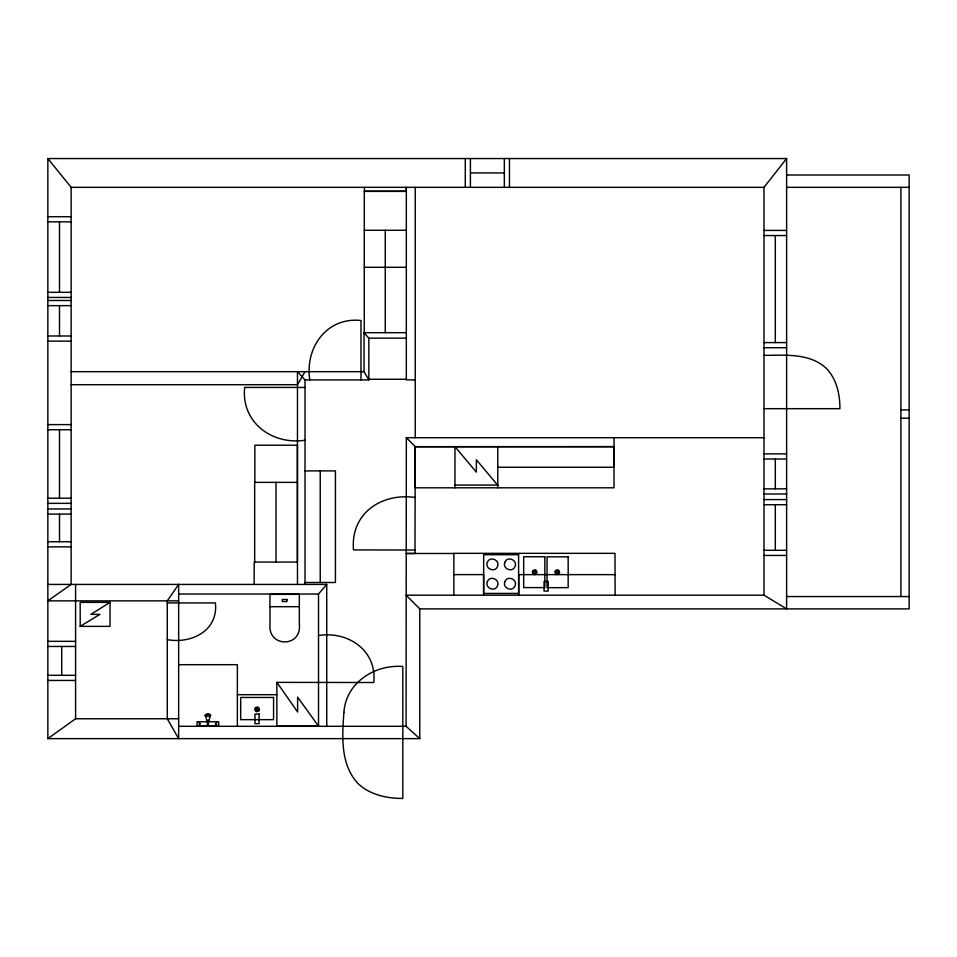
<?xml version="1.0" encoding="UTF-8"?>
<svg xmlns="http://www.w3.org/2000/svg" width="957" height="957" viewBox="0 0 957 957"><rect width="100%" height="100%" fill="white"/><g stroke="black" fill="none" stroke-linecap="round" stroke-linejoin="round"><path stroke-width="1.44" d="M763.997 437.708L406.342 437.708L406.079 726.303L419.776 738.637L419.776 608.891L406.079 595.194L763.997 595.194L786.618 608.891L786.618 158.551L47.85 158.551L47.85 738.637L419.776 738.637M406.342 437.708L415.242 446.62L414.979 553.493L406.079 553.481L453.869 553.481M305.008 371.675L297.471 384.702L71.141 384.702M763.997 595.194L763.997 187.333L786.618 158.551M318.514 726.303L318.514 594.022L326.732 584.428L47.85 584.428M47.85 738.637L75.579 718.767L178.648 718.767M110.031 602.396L90.831 614.382L99.935 614.382L80.185 626.368L80.185 602.396L110.031 602.396L110.031 626.368L80.185 626.368M535.083 574.571L537.056 572.597L536.351 570.48L535.083 569.774L532.965 570.48L532.259 571.748L532.965 573.865L534.233 574.571M557.692 574.571L559.666 572.597L558.96 570.48L557.692 569.774L555.574 570.48L554.869 571.748L555.574 573.865L556.842 574.571M470.413 172.942L504.327 172.942M786.618 174.999L909.138 174.999L909.138 608.891L419.776 608.891M47.85 158.551L71.141 187.333L763.997 187.333M786.618 187.333L909.138 187.333M406.33 191.209L364.306 191.209L364.246 332.677M47.85 216.701L71.141 216.701M47.85 221.845L71.153 221.845M364.246 230.278L406.33 230.278M763.997 230.422L786.618 230.422M763.997 235.554L786.618 235.554M364.246 267.29L406.27 267.29M47.85 292.316L71.153 292.316M47.85 297.448L71.141 297.448M47.85 300.498L71.141 300.498M47.85 305.642L71.153 305.642M297.471 584.428L297.471 371.675L305.008 379.905L368.84 379.905L364.043 371.675L364.043 332.677L406.33 332.677M47.85 335.991L71.153 335.991M364.043 332.677L368.84 338.156L406.366 338.156M47.85 341.123L71.141 341.123M763.997 342.594L786.618 342.594M763.997 347.726L786.618 347.726M763.997 355.346C785.075 355.274 809.969 352.774 826.609 368.672C836.717 379.307 839.947 394.404 839.935 408.675L763.997 408.675M71.141 371.675L364.043 371.675M368.84 379.271L406.366 379.271M415.242 379.905L406.33 379.905L406.33 187.333L406.247 191.388L364.402 191.388L364.402 187.333M305.008 387.441L244.669 387.429C240.973 422.468 272.183 445.172 305.008 440.22M900.932 409.895L909.15 409.895M900.932 418.197L909.15 418.197M47.85 424.609L71.141 424.609M47.85 429.741L71.153 429.741M614.023 437.708L614.011 487.807L415.182 487.807L415.182 446.692L614.023 446.62M415.182 446.692L614.203 446.692L614.203 467.243L497.784 467.243M763.997 453.869L786.618 453.869M763.997 459.013L786.618 459.013M305.056 470.904L335.428 470.904L335.428 582.514L305.056 582.514M297.4 482.364L254.67 482.364L254.67 562.058M454.958 485.067L497.784 485.067M763.997 488.848L786.618 488.848M763.997 493.991L786.618 493.991M47.85 498.226L71.153 498.226M763.997 499.578L786.618 499.578M47.85 503.358L71.141 503.358M763.997 504.71L786.618 504.71M47.85 508.968L71.141 508.968M47.85 514.1L71.153 514.1M47.85 541.722L71.153 541.722M47.85 546.866L71.141 546.866M763.997 550.299L786.618 550.299M763.997 555.443L786.618 555.443M453.857 574.607L483.584 574.607L483.584 595.158M615.112 574.631L518.766 574.631L518.766 595.182M178.648 594.022L318.514 594.022M786.618 596.558L909.138 596.558M178.648 600.864L47.85 600.864L71.141 584.428L71.141 187.333M167.272 602.922L215.397 602.922C218.435 630.783 191.472 644.001 167.272 639.671M269.946 606.69L270.03 624.335C267.589 647.662 301.969 647.865 299.338 624.335L299.338 594.369L269.958 594.369L269.958 606.69L299.338 606.69M318.514 635.508C348.097 630.807 377.166 650.461 373.756 682.52L276.86 682.365L276.86 726.303M47.85 641.334L75.579 641.334M47.85 646.465L75.579 646.465M178.648 664.684L237.372 664.684L237.372 726.303M47.85 675.307L75.579 675.307M47.85 680.451L75.579 680.451M237.372 694.686L276.86 694.686M206.975 720.477L208.829 720.477M206.975 721.781L197.046 721.781L197.046 725.968L218.698 725.968L218.698 721.781L208.829 721.781M276.86 726.172L318.514 726.172L297.615 697.115L297.615 712.008L276.92 682.365M178.648 726.303L406.079 726.303M415.123 497.461C381.353 492.711 350.37 513.442 353.492 549.904L414.991 550.036M497.784 485.271L476.371 459.779L476.371 472.112L454.958 446.692L454.958 487.807M900.92 187.333L900.92 596.558M775.314 235.554L775.314 342.594M775.314 459.013L775.314 488.848M775.314 504.71L775.314 550.299M615.112 595.182L615.004 553.337L453.857 553.337L453.869 595.194M509.459 158.551L509.459 187.333M504.327 158.551L504.327 187.333M497.784 446.692L497.784 487.807M470.413 158.551L470.413 187.333M465.281 158.551L465.281 187.333M415.242 187.333L415.242 437.708M385.252 230.278L385.252 332.677M368.84 338.156L368.84 379.905M360.98 379.905L360.98 320.487C326.493 316.815 304.816 347.858 309.793 379.905M326.732 584.428L326.732 726.303M320.236 470.904L320.236 582.514M305.008 379.905L305.008 584.428M276.035 482.364L276.035 562.07M254.849 482.364L254.849 445.208L297.4 445.208L297.4 562.058L254.191 562.07L254.191 584.428M216.509 721.781L216.509 725.968M208.829 725.968C206.82 721.686 210.564 718.24 210.444 714.616L208.124 713.635L205.372 714.616C205.276 718.228 208.961 721.686 206.975 725.968M199.379 721.781L199.307 725.968M75.579 584.428L75.579 718.767M61.715 646.465L61.715 675.307M59.501 221.845L59.501 292.316M59.501 305.642L59.501 335.991M59.501 429.741L59.501 498.226M59.501 514.1L59.501 541.722M343.934 712.283C342.08 736.304 340.285 764.464 357.954 783.496C369.88 794.824 386.819 798.461 402.813 798.449L402.813 666.491C374.917 664.23 345.8 682.664 343.934 712.283M487.388 562.249C484.469 568.494 494.925 573.255 497.484 566.52C500.403 560.288 489.948 555.538 487.388 562.249M487.388 581.605C484.469 587.849 494.925 592.598 497.484 585.875C500.403 579.631 489.948 574.882 487.388 581.605M504.913 562.249C501.994 568.494 512.45 573.255 515.022 566.52C517.94 560.288 507.473 555.538 504.913 562.249M504.913 581.605C501.994 587.849 512.45 592.598 515.022 585.875C517.94 579.631 507.473 574.882 504.913 581.605M255.423 707.642L254.718 708.91L255.423 711.027L256.691 711.733L258.809 711.027L259.514 709.759L258.809 707.642L257.541 706.936L255.423 707.642M256.141 708.359L256.141 710.297L258.079 710.297L258.079 708.359L256.141 708.359M533.695 571.209L533.695 573.147L535.633 573.147L535.633 571.209L533.695 571.209M556.304 571.209L556.304 573.147L558.242 573.147L558.242 571.209L556.304 571.209M178.648 584.428L167.272 600.864L167.272 718.767L178.648 738.637L178.648 584.428M205.169 715.788C215.827 718.025 208.243 712.128 205.169 715.788M215.66 724.174C214.416 723.109 217.789 723.839 215.66 724.174M199.594 723.755C199.63 724.892 201.437 723.085 199.594 723.755M518.61 554.713L483.668 554.713L483.668 593.424L518.61 593.424L518.61 554.713M544.82 556.759L523.682 556.759L523.682 587.586L544.82 587.586L544.82 556.759M568.171 556.83L547.045 556.83L547.045 587.658L568.171 587.658L568.171 556.83M548.158 581.497L544.043 581.497L544.043 591.079L548.158 591.079L548.158 581.497M286.98 599.489L282.315 599.489L282.315 601.558L286.98 601.558L286.98 599.489M273.57 697.474L240.674 697.474L240.674 719.652L273.57 719.652L273.57 697.474M259.096 714.078L254.981 714.078L254.981 723.659L259.096 723.659L259.096 714.078"/></g></svg>
